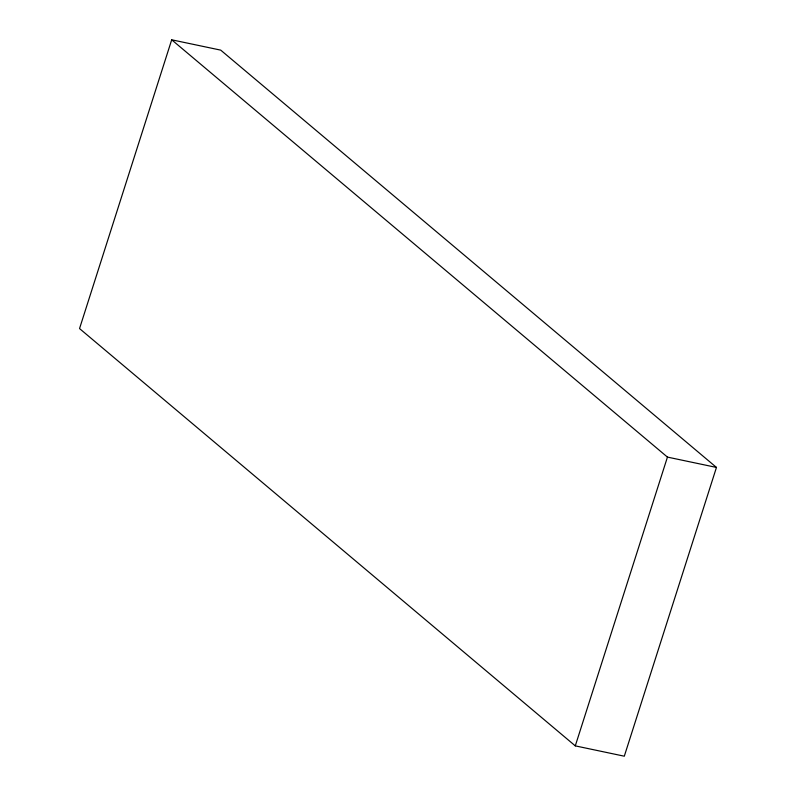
<?xml version="1.0" encoding="UTF-8"?>
<svg xmlns="http://www.w3.org/2000/svg" width="796" height="796" viewBox="0 0 796 796"><rect width="100%" height="100%" fill="white"/><g stroke="black" fill="none" stroke-linecap="round" stroke-linejoin="round"><path stroke-width="1.19" d="M171.697 39.8L79.54 328.569L575.289 745.872L624.303 756.2L716.46 467.431L220.711 50.128L171.697 39.8L667.446 457.103L716.46 467.431M575.289 745.872L667.446 457.103"/></g></svg>
